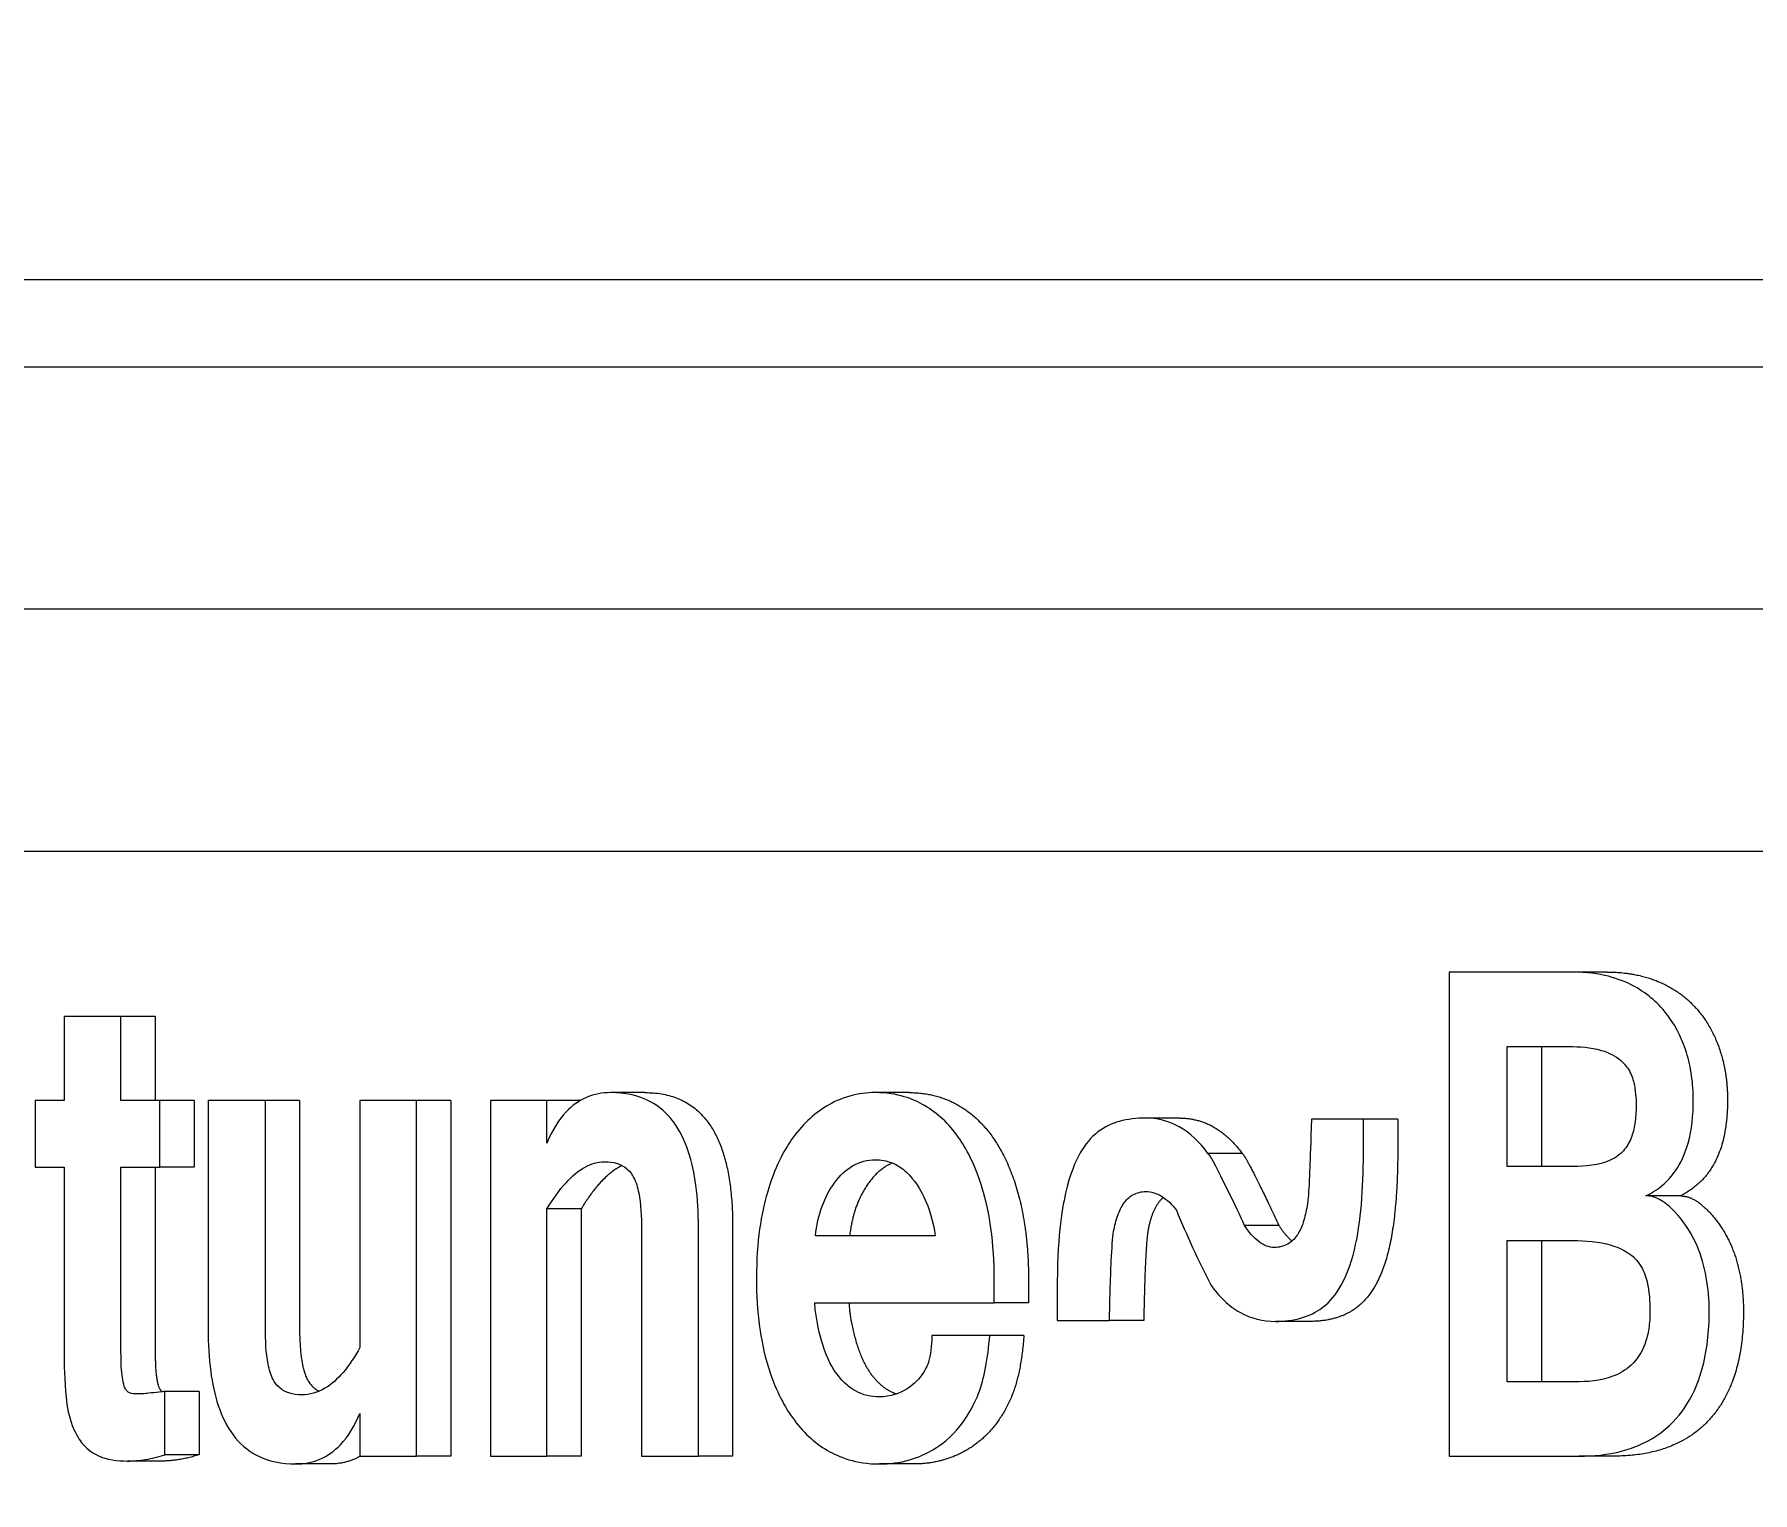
# Model space of a CAD drawing. Header units: inches. Extents: x 20 to 536, y 6 to 344.
# Drawn here: x 393.081 to 394.855, y 114.405 to 115.911 of the extents above; entities that cross this region are included whole.
import ezdxf

# ---------------------------------------------------------------- set-up
doc = ezdxf.new("R2010")
doc.units = ezdxf.units.IN
doc.header["$LTSCALE"] = 16
doc.header["$MEASUREMENT"] = 0
doc.layers.add('Dimension (ANSI)', color=7, linetype='Continuous', lineweight=25)
doc.layers.add('Visible (ANSI)', color=7, linetype='Continuous', lineweight=50)
doc.styles.add('Standard D-E', font='arial.ttf')
doc.dimstyles.new('in [mm] D-E NeptuneBenson', dxfattribs={"dimscale": 16, "dimtxt": 0.15, "dimasz": 0.098425, "dimexe": 0.125, "dimexo": 0.063, "dimgap": 0.031496, "dimtad": 0, "dimtih": 1, "dimtoh": 1, "dimdec": 4, "dimrnd": 1e-08, "dimzin": 3, "dimdsep": 46, "dimlunit": 5, "dimtxsty": 'Standard D-E', "dimcen": 0.09, "dimdle": 0.393701, "dimclrd": 256, "dimclre": 256, "dimclrt": 256, "dimadec": 1, "dimazin": 1, "dimtfac": 1, "dimtofl": 0, "dimtmove": 0, "dimatfit": 3, "dimfxl": 1, "dimfrac": 1, "dimtolj": 1, "dimtzin": 4, "dimlwd": -1, "dimlwe": -1, "dimarcsym": 0})

# ---------------------------------------------------------------- blocks, each defined once
blk = doc.blocks.new('*D25')
at = {"layer": 'Defpoints', "color": 0, "transparency": 16777216}
for p in [(347.3609, 145.2923), (416.1002, 145.2923), (391.0983, 47.2198)]:
    blk.add_point(p, dxfattribs=at)
at = {"layer": 'Dimension (ANSI)', "transparency": 16777216}
for p, q in [((415.0922, 145.2923), (345.3609, 145.2923)), ((347.3609, 143.7175), (347.3609, 111.2686)), ((347.3609, 48.7946), (347.3609, 93.9006)), ((390.0903, 47.2198), (345.3609, 47.2198))]:
    blk.add_line(p, q, dxfattribs=at)
for points in [[(347.0985, 143.7175), (347.6234, 143.7175), (347.3609, 145.2923)], [(347.0985, 48.7946), (347.6234, 48.7946), (347.3609, 47.2198)]]:
    blk.add_solid(points, dxfattribs=at)
at = {"layer": 'Dimension (ANSI)', "transparency": 16777216, "char_height": 2.4, "attachment_point": 5, "style": 'Standard D-E'}
for s, insert in [('\\A1; \\fArial|b0|i0;\\H2.4000;98{\\H1x;\\S1#16;} in', (347.3609, 105.5393)), ('\\A1;[2491.0 mm]{\\P\\fArial|b0|i0;\\H2.4000;SHIPPING HEIGHT\\P\\fArial|b0|i0;\\H2.4000;REF.}', (347.3609, 96.8553))]:
    blk.add_mtext(s, dxfattribs=dict(at, insert=insert))

msp = doc.modelspace()

# ---------------------------------------------------------------- linework, layer by layer
at = {"layer": 'Visible (ANSI)', "linetype": 'Continuous', "lineweight": 18}
for p, q in [((399.26551, 115.65734), (390.21454, 115.65734)), ((389.63825, 115.56734), (399.18419, 115.56734)), ((390.23487, 115.31731), (398.58757, 115.31731)), ((392.15732, 115.06731), (396.66512, 115.06731)), ((394.54194, 114.94231), (394.54194, 114.44231)), ((394.66969, 114.94231), (394.54194, 114.94231)), ((394.70504, 114.94231), (394.66969, 114.94231)), ((393.17036, 114.89625), (393.11167, 114.89625)), ((393.11167, 114.89625), (393.11167, 114.80972)), ((393.17036, 114.80972), (393.17036, 114.89625)), ((393.20571, 114.89625), (393.17036, 114.89625)), ((393.20571, 114.89625), (393.20571, 114.80972)), ((394.6017, 114.86538), (394.6654, 114.86538)), ((394.6017, 114.7414), (394.6017, 114.86538)), ((394.63705, 114.86538), (394.63705, 114.7414)), ((393.11167, 114.80972), (393.08161, 114.80972)), ((393.08161, 114.80972), (393.08161, 114.74089)), ((393.21043, 114.80972), (393.17036, 114.80972)), ((393.21043, 114.74089), (393.21043, 114.80972)), ((393.24579, 114.80972), (393.21043, 114.80972)), ((393.24579, 114.80972), (393.24579, 114.74089)), ((393.31943, 114.80972), (393.26038, 114.80972)), ((393.26038, 114.80972), (393.26038, 114.57287)), ((393.31943, 114.5754), (393.31943, 114.80972)), ((393.35478, 114.80972), (393.31943, 114.80972)), ((393.35478, 114.80972), (393.35478, 114.5754)), ((393.47545, 114.80972), (393.41712, 114.80972)), ((393.41712, 114.80972), (393.41712, 114.55465)), ((393.47545, 114.44231), (393.47545, 114.80972)), ((393.5108, 114.80972), (393.47545, 114.80972)), ((393.5108, 114.80972), (393.5108, 114.44231)), ((393.6102, 114.80972), (393.55187, 114.80972)), ((393.55187, 114.80972), (393.55187, 114.44231)), ((393.6102, 114.76569), (393.6102, 114.80972)), ((393.6448, 114.80972), (393.6102, 114.80972)), ((393.7114, 114.81781), (393.67605, 114.81781)), ((393.98465, 114.81781), (393.94929, 114.81781)), ((394.26326, 114.7915), (394.2279, 114.7915)), ((394.45334, 114.79048), (394.39967, 114.79048)), ((394.4887, 114.79048), (394.45334, 114.79048)), ((394.45334, 114.76063), (394.45334, 114.79048)), ((394.4887, 114.79048), (394.4887, 114.76063)), ((394.32803, 114.75506), (394.29267, 114.75506)), ((393.08161, 114.74089), (393.11167, 114.74089)), ((393.11167, 114.74089), (393.11167, 114.55364)), ((393.17036, 114.55111), (393.17036, 114.74089)), ((393.17036, 114.74089), (393.21043, 114.74089)), ((393.20571, 114.74089), (393.20571, 114.55111)), ((393.24579, 114.74089), (393.21043, 114.74089)), ((394.66933, 114.7414), (394.6017, 114.7414)), ((394.78115, 114.71105), (394.74579, 114.71105)), ((393.6102, 114.44231), (393.6102, 114.69787)), ((393.64556, 114.69787), (393.6102, 114.69787)), ((393.64556, 114.69787), (393.64556, 114.44231)), ((393.7079, 114.67662), (393.7079, 114.44231)), ((393.76658, 114.44231), (393.76658, 114.67915)), ((393.80194, 114.67915), (393.80194, 114.44231)), ((394.0112, 114.67004), (393.88738, 114.67004)), ((394.36596, 114.68067), (394.3306, 114.68067)), ((394.6017, 114.66498), (394.66969, 114.66498)), ((394.6017, 114.51923), (394.6017, 114.66498)), ((394.63705, 114.66498), (394.63705, 114.51923)), ((394.07203, 114.60071), (394.07203, 114.62551)), ((394.10739, 114.62551), (394.10739, 114.60071)), ((394.13701, 114.61285), (394.13701, 114.58249)), ((393.88667, 114.60071), (394.07203, 114.60071)), ((394.10739, 114.60071), (394.07203, 114.60071)), ((394.13701, 114.58249), (394.19104, 114.58249)), ((394.2264, 114.58249), (394.19104, 114.58249)), ((394.39781, 114.58148), (394.36245, 114.58148)), ((394.06738, 114.5668), (394.00762, 114.5668)), ((394.10273, 114.5668), (394.06738, 114.5668)), ((393.2158, 114.44382), (393.2158, 114.50911)), ((393.25116, 114.50911), (393.2158, 114.50911)), ((393.25116, 114.50911), (393.25116, 114.44382)), ((394.67613, 114.51923), (394.6017, 114.51923)), ((393.41712, 114.48634), (393.41712, 114.44231)), ((393.21251, 114.43725), (393.17715, 114.43725)), ((393.25116, 114.44382), (393.2158, 114.44382)), ((393.41712, 114.44231), (393.47545, 114.44231)), ((393.5108, 114.44231), (393.47545, 114.44231)), ((393.55187, 114.44231), (393.6102, 114.44231)), ((393.64556, 114.44231), (393.6102, 114.44231)), ((393.7079, 114.44231), (393.76658, 114.44231)), ((393.80194, 114.44231), (393.76658, 114.44231)), ((394.54194, 114.44231), (394.67613, 114.44231)), ((394.71149, 114.44231), (394.67613, 114.44231)), ((393.38591, 114.43421), (393.35056, 114.43421)), ((393.98894, 114.43421), (393.95358, 114.43421))]:
    msp.add_line(p, q, dxfattribs=at)
for points, degree, knots in [([(394.79386, 114.80972), (394.79386, 114.81839), (394.7933, 114.82701), (394.7909, 114.84369), (394.78913, 114.8516), (394.78334, 114.87003), (394.77758, 114.88406), (394.75871, 114.90928), (394.74732, 114.91958), (394.71811, 114.93555), (394.69758, 114.94231), (394.66969, 114.94231)], 3, [-1.370222, -1.370222, -1.370222, -1.370222, -1.1336769, -1.1336769, -0.906032, -0.906032, -0.5838602, -0.5838602, -0.3005043, -0.3005043, 0, 0, 0, 0]), ([(394.6654, 114.86538), (394.67609, 114.86538), (394.6881, 114.86452), (394.7038, 114.85995), (394.71089, 114.85733), (394.72162, 114.84917), (394.72467, 114.84536), (394.72983, 114.83712), (394.73141, 114.83237), (394.73423, 114.82058), (394.73482, 114.81213), (394.73482, 114.80415)], 3, [-0.21788398, -0.21788398, -0.21788398, -0.21788398, -0.15149232, -0.15149232, -0.11874939, -0.11874939, -0.09464191, -0.09464191, -0.06081224, -0.06081224, 0, 0, 0, 0]), ([(393.67605, 114.81781), (393.66754, 114.81781), (393.65906, 114.81635), (393.64335, 114.80953), (393.63638, 114.80458), (393.6219, 114.78915), (393.6154, 114.7781), (393.6102, 114.76569)], 3, [-0.28699786, -0.28699786, -0.28699786, -0.28699786, -0.19530538, -0.19530538, -0.10997007, -0.10997007, 0, 0, 0, 0]), ([(393.76658, 114.67915), (393.76658, 114.69347), (393.76586, 114.70808), (393.76238, 114.73422), (393.75989, 114.74612), (393.75236, 114.76863), (393.74734, 114.77889), (393.73398, 114.79681), (393.72595, 114.80361), (393.70415, 114.81538), (393.68989, 114.81781), (393.67605, 114.81781)], 3, [-0.54983804, -0.54983804, -0.54983804, -0.54983804, -0.44076065, -0.44076065, -0.34737427, -0.34737427, -0.25125884, -0.25125884, -0.14914917, -0.14914917, 0, 0, 0, 0]), ([(393.94929, 114.81781), (393.94045, 114.81781), (393.93165, 114.8167), (393.91356, 114.81163), (393.90559, 114.80783), (393.88522, 114.79543), (393.87319, 114.78412), (393.85451, 114.75745), (393.8451, 114.7402), (393.83155, 114.69298), (393.82655, 114.66465), (393.82655, 114.62601)], 3, [-1.4919316, -1.4919316, -1.4919316, -1.4919316, -1.2903014, -1.2903014, -1.0712515, -1.0712515, -0.6411915, -0.6411915, -0.2943902, -0.2943902, 0, 0, 0, 0]), ([(394.07203, 114.62551), (394.07203, 114.64298), (394.07102, 114.66051), (394.06578, 114.69806), (394.0617, 114.71295), (394.05156, 114.7447), (394.04305, 114.76039), (394.02495, 114.78603), (394.0133, 114.79678), (393.98872, 114.81107), (393.97223, 114.81781), (393.94929, 114.81781)], 3, [-0.95374288, -0.95374288, -0.95374288, -0.95374288, -0.86423892, -0.86423892, -0.75775194, -0.75775194, -0.52950742, -0.52950742, -0.24718032, -0.24718032, 0, 0, 0, 0]), ([(394.74484, 114.71103), (394.75076, 114.7139), (394.75652, 114.71752), (394.76679, 114.72624), (394.77131, 114.73115), (394.78105, 114.74518), (394.78539, 114.75473), (394.79237, 114.77948), (394.79386, 114.79464), (394.79386, 114.80972)], 3, [-0.33200445, -0.33200445, -0.33200445, -0.33200445, -0.26455828, -0.26455828, -0.20299351, -0.20299351, -0.11486081, -0.11486081, 0, 0, 0, 0]), ([(394.2279, 114.7915), (394.21897, 114.7915), (394.2099, 114.7905), (394.19397, 114.78586), (394.18632, 114.78264), (394.17203, 114.7717), (394.16595, 114.76445), (394.15594, 114.7469), (394.15016, 114.73363), (394.14162, 114.69607), (394.13701, 114.66612), (394.13701, 114.61285)], 3, [-2.3834325, -2.3834325, -2.3834325, -2.3834325, -1.8060438, -1.8060438, -1.3327779, -1.3327779, -0.8613347, -0.8613347, -0.4059085, -0.4059085, 0, 0, 0, 0]), ([(394.29267, 114.75506), (394.28402, 114.76681), (394.2742, 114.77612), (394.25181, 114.78871), (394.24, 114.7915), (394.2279, 114.7915)], 3, [-0.2596696, -0.2596696, -0.2596696, -0.2596696, -0.13042883, -0.13042883, 0, 0, 0, 0]), ([(394.39967, 114.79048), (394.39802, 114.74209), (394.39735, 114.72758), (394.39658, 114.71337), (394.39584, 114.70439), (394.39466, 114.69838)], 3, [-0.073344423, -0.073344423, -0.073344423, -0.073344423, -0.047519074, -0.047519074, 0, 0, 0, 0]), ([(394.73482, 114.80415), (394.73482, 114.79806), (394.73445, 114.79187), (394.73271, 114.78072), (394.73146, 114.77569), (394.72761, 114.7659), (394.72498, 114.76148), (394.719, 114.75478), (394.71467, 114.75095), (394.69633, 114.74291), (394.68265, 114.7414), (394.66933, 114.7414)], 3, [-0.57094697, -0.57094697, -0.57094697, -0.57094697, -0.45361238, -0.45361238, -0.35124457, -0.35124457, -0.23793649, -0.23793649, -0.14355336, -0.14355336, 0, 0, 0, 0]), ([(394.3306, 114.68067), (394.32826, 114.68566), (394.30264, 114.74036), (394.29402, 114.75354), (394.29348, 114.7543), (394.29293, 114.75487), (394.29279, 114.75499), (394.29267, 114.75506)], 3, [-0.081233848, -0.081233848, -0.081233848, -0.081233848, -0.006321127, -0.006321127, -0.00143225, -0.00143225, 0, 0, 0, 0]), ([(394.36245, 114.58148), (394.37145, 114.58148), (394.3806, 114.58249), (394.40087, 114.5885), (394.40803, 114.59351), (394.41875, 114.60185), (394.42501, 114.60945), (394.43721, 114.63115), (394.44196, 114.64585), (394.45151, 114.69023), (394.45334, 114.72574), (394.45334, 114.76063)], 3, [-0.58963682, -0.58963682, -0.58963682, -0.58963682, -0.55353283, -0.55353283, -0.50652615, -0.50652615, -0.40328783, -0.40328783, -0.26584205, -0.26584205, 0, 0, 0, 0]), ([(393.6102, 114.69787), (393.61613, 114.70757), (393.62273, 114.71691), (393.63592, 114.73134), (393.64251, 114.73704), (393.65603, 114.74449), (393.66271, 114.74646), (393.66961, 114.74646)], 3, [-0.25414778, -0.25414778, -0.25414778, -0.25414778, -0.15637481, -0.15637481, -0.07435436, -0.07435436, 0, 0, 0, 0]), ([(393.66961, 114.74646), (393.67398, 114.74646), (393.67848, 114.74595), (393.68641, 114.74338), (393.68998, 114.74153), (393.69622, 114.73596), (393.69828, 114.73291), (393.70218, 114.72557), (393.70384, 114.7198), (393.70718, 114.70306), (393.7079, 114.68973), (393.7079, 114.67662)], 3, [-0.24371502, -0.24371502, -0.24371502, -0.24371502, -0.20910445, -0.20910445, -0.17940168, -0.17940168, -0.15075746, -0.15075746, -0.09989135, -0.09989135, 0, 0, 0, 0]), ([(393.88738, 114.67004), (393.88868, 114.68061), (393.89092, 114.69083), (393.89767, 114.7095), (393.90194, 114.71761), (393.91286, 114.73248), (393.919, 114.73819), (393.9332, 114.74654), (393.94114, 114.74848), (393.94929, 114.74848)], 3, [-0.31166749, -0.31166749, -0.31166749, -0.31166749, -0.23705054, -0.23705054, -0.16576507, -0.16576507, -0.0878526, -0.0878526, 0, 0, 0, 0]), ([(393.96694, 114.74505), (393.95428, 114.73985), (393.92703, 114.70496), (393.92274, 114.67004)], 2, [0.396813, 0.396813, 0.396813, 1, 2, 2, 2]), ([(393.94929, 114.74848), (393.95509, 114.74848), (393.96084, 114.7475), (393.97177, 114.74313), (393.97676, 114.73991), (393.99001, 114.72763), (393.99597, 114.71723), (394.0053, 114.69792), (394.00907, 114.68441), (394.0112, 114.67004)], 3, [-0.25145744, -0.25145744, -0.25145744, -0.25145744, -0.21404187, -0.21404187, -0.17828382, -0.17828382, -0.11189925, -0.11189925, 0, 0, 0, 0]), ([(394.19534, 114.67459), (394.19633, 114.68028), (394.1977, 114.68595), (394.20123, 114.69568), (394.20327, 114.69987), (394.2085, 114.70725), (394.2116, 114.71016), (394.2194, 114.71462), (394.224, 114.71559), (394.22862, 114.71559)], 3, [-0.17401034, -0.17401034, -0.17401034, -0.17401034, -0.12936578, -0.12936578, -0.09065897, -0.09065897, -0.0497718, -0.0497718, 0, 0, 0, 0]), ([(394.22862, 114.71559), (394.2314, 114.71559), (394.23416, 114.71519), (394.23965, 114.71357), (394.24231, 114.71236), (394.25054, 114.70733), (394.2556, 114.70226), (394.26011, 114.69636)], 3, [-0.12657462, -0.12657462, -0.12657462, -0.12657462, -0.09654482, -0.09654482, -0.06622492, -0.06622492, 0, 0, 0, 0]), ([(394.81032, 114.5921), (394.81032, 114.60388), (394.80929, 114.61547), (394.80515, 114.63856), (394.80216, 114.6492), (394.79268, 114.67127), (394.78513, 114.68394), (394.76652, 114.70318), (394.76109, 114.70646), (394.75356, 114.71012), (394.74925, 114.71121), (394.74484, 114.71103)], 3, [-0.23640494, -0.23640494, -0.23640494, -0.23640494, -0.1893821, -0.1893821, -0.14123145, -0.14123145, -0.08584592, -0.08584592, -0.04752019, -0.04752019, 0, 0, 0, 0]), ([(394.78115, 114.71105), (394.79288, 114.71105), (394.81884, 114.68674), (394.83709, 114.65334), (394.84568, 114.61285), (394.84568, 114.5921)], 2, [0.0392157, 0.0392157, 0.0392157, 1, 2, 3, 4, 4, 4]), ([(394.26011, 114.69636), (394.26544, 114.68333), (394.27103, 114.67051), (394.28284, 114.64486), (394.28908, 114.63204), (394.29553, 114.61943)], 3, [-0.23324276, -0.23324276, -0.23324276, -0.23324276, -0.11854585, -0.11854585, 0, 0, 0, 0]), ([(394.39466, 114.69838), (394.39369, 114.69278), (394.39236, 114.68719), (394.38892, 114.67764), (394.38694, 114.67354), (394.38177, 114.66629), (394.37861, 114.66339), (394.37076, 114.65888), (394.36608, 114.65789), (394.36138, 114.65789)], 3, [-0.17274752, -0.17274752, -0.17274752, -0.17274752, -0.12892677, -0.12892677, -0.09125466, -0.09125466, -0.05069558, -0.05069558, 0, 0, 0, 0]), ([(394.19104, 114.58249), (394.19141, 114.60136), (394.19198, 114.62507), (394.1935, 114.65657), (394.19428, 114.66807), (394.19534, 114.67459)], 3, [-0.12909353, -0.12909353, -0.12909353, -0.12909353, -0.05099445, -0.05099445, 0, 0, 0, 0]), ([(394.36138, 114.65789), (394.35864, 114.65789), (394.35594, 114.65837), (394.35055, 114.66029), (394.34795, 114.66174), (394.33979, 114.66778), (394.33485, 114.67392), (394.3306, 114.68067)], 3, [-0.12863255, -0.12863255, -0.12863255, -0.12863255, -0.09912652, -0.09912652, -0.06883712, -0.06883712, 0, 0, 0, 0]), ([(394.66969, 114.66498), (394.68223, 114.66498), (394.69679, 114.66399), (394.71285, 114.65906), (394.72168, 114.65621), (394.73207, 114.64821), (394.73616, 114.64455), (394.74333, 114.63273), (394.74513, 114.62681), (394.74841, 114.61253), (394.74913, 114.60205), (394.74913, 114.5921)], 3, [-0.6272169, -0.6272169, -0.6272169, -0.6272169, -0.26355814, -0.26355814, -0.15353099, -0.15353099, -0.11423277, -0.11423277, -0.07579761, -0.07579761, 0, 0, 0, 0]), ([(393.82655, 114.62601), (393.82655, 114.60925), (393.82748, 114.59236), (393.83121, 114.56501), (393.83387, 114.5499), (393.84702, 114.50815), (393.85651, 114.4922), (393.87413, 114.46732), (393.88627, 114.45612), (393.91162, 114.44144), (393.92897, 114.43421), (393.95358, 114.43421)], 3, [-1.1520732, -1.1520732, -1.1520732, -1.1520732, -0.9328917, -0.9328917, -0.7880369, -0.7880369, -0.5752915, -0.5752915, -0.2652163, -0.2652163, 0, 0, 0, 0]), ([(394.29553, 114.61943), (394.29985, 114.61324), (394.30454, 114.60767), (394.31464, 114.59809), (394.31992, 114.59413), (394.33729, 114.58428), (394.34976, 114.58148), (394.36245, 114.58148)], 3, [-0.26781171, -0.26781171, -0.26781171, -0.26781171, -0.20158046, -0.20158046, -0.13679537, -0.13679537, 0, 0, 0, 0]), ([(393.95358, 114.50354), (393.94509, 114.50354), (393.93666, 114.5053), (393.92355, 114.5125), (393.91666, 114.51743), (393.9055, 114.53263), (393.8997, 114.54191), (393.8924, 114.56581), (393.88778, 114.58239), (393.88667, 114.60071)], 3, [-1.9615665, -1.9615665, -1.9615665, -1.9615665, -1.0582577, -1.0582577, -0.4670175, -0.4670175, -0.1401197, -0.1401197, 0, 0, 0, 0]), ([(393.92202, 114.60071), (393.9231, 114.58299), (393.93455, 114.542), (393.95244, 114.51619), (393.96725, 114.50788), (393.97105, 114.50652)], 2, [0, 0, 0, 1, 2, 3, 3.3139205, 3.3139205, 3.3139205]), ([(394.67613, 114.44231), (394.69065, 114.44231), (394.70549, 114.44374), (394.73193, 114.45066), (394.74398, 114.45558), (394.76917, 114.47221), (394.77829, 114.48288), (394.79237, 114.5031), (394.79851, 114.51646), (394.80824, 114.55072), (394.81032, 114.57143), (394.81032, 114.5921)], 3, [-0.53495775, -0.53495775, -0.53495775, -0.53495775, -0.44787355, -0.44787355, -0.37373116, -0.37373116, -0.28123866, -0.28123866, -0.15754897, -0.15754897, 0, 0, 0, 0]), ([(394.74913, 114.5921), (394.74913, 114.58607), (394.74876, 114.58001), (394.74704, 114.56874), (394.74579, 114.56356), (394.74156, 114.55181), (394.73823, 114.54593), (394.7287, 114.53449), (394.72228, 114.52997), (394.70327, 114.52095), (394.68908, 114.51923), (394.67613, 114.51923)], 3, [-0.36121747, -0.36121747, -0.36121747, -0.36121747, -0.31540639, -0.31540639, -0.27371794, -0.27371794, -0.21535664, -0.21535664, -0.13952164, -0.13952164, 0, 0, 0, 0]), ([(393.26038, 114.57287), (393.26038, 114.55852), (393.26111, 114.54387), (393.26459, 114.51769), (393.26707, 114.50576), (393.2746, 114.48327), (393.27962, 114.47302), (393.29293, 114.45514), (393.30092, 114.44836), (393.32262, 114.43663), (393.33679, 114.43421), (393.35056, 114.43421)], 3, [-0.54882756, -0.54882756, -0.54882756, -0.54882756, -0.43951235, -0.43951235, -0.34598462, -0.34598462, -0.25005812, -0.25005812, -0.14831849, -0.14831849, 0, 0, 0, 0]), ([(393.357, 114.50557), (393.35257, 114.50557), (393.348, 114.50609), (393.34015, 114.50875), (393.33671, 114.5106), (393.33087, 114.51593), (393.32887, 114.51881), (393.325, 114.52619), (393.3234, 114.53192), (393.32013, 114.54864), (393.31943, 114.56216), (393.31943, 114.5754)], 3, [-0.25342297, -0.25342297, -0.25342297, -0.25342297, -0.21349345, -0.21349345, -0.18069807, -0.18069807, -0.15097762, -0.15097762, -0.10090432, -0.10090432, 0, 0, 0, 0]), ([(393.35478, 114.5754), (393.35478, 114.53542), (393.36766, 114.51304), (393.37489, 114.50931)], 2, [0, 0, 0, 1, 1.4992617, 1.4992617, 1.4992617]), ([(393.95358, 114.43421), (393.964, 114.43421), (393.97435, 114.43555), (393.99256, 114.44079), (394.00239, 114.44461), (394.02058, 114.45648), (394.03115, 114.46487), (394.04883, 114.49022), (394.05349, 114.50103), (394.0619, 114.52252), (394.06554, 114.54363), (394.06738, 114.5668)], 3, [-0.51058672, -0.51058672, -0.51058672, -0.51058672, -0.39585732, -0.39585732, -0.30581684, -0.30581684, -0.23379286, -0.23379286, -0.17764071, -0.17764071, 0, 0, 0, 0]), ([(394.00762, 114.5668), (394.00727, 114.55596), (394.00623, 114.54654), (394.00389, 114.53867), (394.00214, 114.5329), (393.99293, 114.51993), (393.98731, 114.51482), (393.97462, 114.50735), (393.96517, 114.50354), (393.95358, 114.50354)], 3, [-1.3567512, -1.3567512, -1.3567512, -1.3567512, -0.3873837, -0.3873837, -0.2508201, -0.2508201, -0.1248926, -0.1248926, 0, 0, 0, 0]), ([(393.11167, 114.55364), (393.11167, 114.5368), (393.112, 114.51988), (393.11459, 114.49293), (393.11665, 114.48306), (393.12376, 114.46439), (393.12779, 114.45869), (393.13406, 114.45107), (393.13911, 114.44631), (393.15567, 114.43866), (393.16643, 114.43725), (393.17715, 114.43725)], 3, [-0.45637652, -0.45637652, -0.45637652, -0.45637652, -0.34795416, -0.34795416, -0.28133028, -0.28133028, -0.21146767, -0.21146767, -0.11555685, -0.11555685, 0, 0, 0, 0]), ([(393.18682, 114.50658), (393.18428, 114.50658), (393.18168, 114.5066), (393.17824, 114.50803), (393.17734, 114.50874), (393.1758, 114.5105), (393.17507, 114.5116), (393.17352, 114.51481), (393.17274, 114.51783), (393.17121, 114.52646), (393.17036, 114.53422), (393.17036, 114.55111)], 3, [-0.46029222, -0.46029222, -0.46029222, -0.46029222, -0.32463762, -0.32463762, -0.26853254, -0.26853254, -0.21873732, -0.21873732, -0.12874165, -0.12874165, 0, 0, 0, 0]), ([(393.20571, 114.55111), (393.20571, 114.5334), (393.20822, 114.51569), (393.21137, 114.51), (393.21276, 114.50879)], 2, [0, 0, 0, 1, 2, 2.6048365, 2.6048365, 2.6048365]), ([(393.41712, 114.55465), (393.41197, 114.54523), (393.40616, 114.5363), (393.39398, 114.52207), (393.38776, 114.51645), (393.37329, 114.50786), (393.36531, 114.50557), (393.357, 114.50557)], 3, [-0.25985251, -0.25985251, -0.25985251, -0.25985251, -0.16904466, -0.16904466, -0.0895398, -0.0895398, 0, 0, 0, 0]), ([(393.2158, 114.50911), (393.21303, 114.50881), (393.20137, 114.50758), (393.196, 114.50694), (393.19295, 114.50658), (393.18682, 114.50658)], 3, [-0.29682219, -0.29682219, -0.29682219, -0.29682219, -0.06611673, -0.06611673, 0, 0, 0, 0]), ([(393.35056, 114.43421), (393.35912, 114.43421), (393.36765, 114.43566), (393.38346, 114.44244), (393.3905, 114.44737), (393.40518, 114.46277), (393.4118, 114.47384), (393.41712, 114.48634)], 3, [-0.28914927, -0.28914927, -0.28914927, -0.28914927, -0.1969143, -0.1969143, -0.11111134, -0.11111134, 0, 0, 0, 0]), ([(393.17715, 114.43725), (393.18337, 114.43725), (393.1896, 114.43784), (393.20249, 114.44004), (393.20919, 114.44173), (393.2158, 114.44382)], 3, [-0.13991373, -0.13991373, -0.13991373, -0.13991373, -0.07297611, -0.07297611, 0, 0, 0, 0])]:
    msp.add_open_spline(points, degree=degree, knots=knots, dxfattribs=at)
for points in [[(394.70504, 114.94231), (394.7326, 114.94231), (394.77805, 114.92459), (394.81097, 114.89018), (394.82922, 114.84008), (394.82922, 114.80972)], [(393.7114, 114.81781), (393.80194, 114.81781), (393.80194, 114.67915)], [(393.98465, 114.81781), (394.0122, 114.81781), (394.058, 114.7915), (394.09021, 114.74089), (394.10739, 114.66953), (394.10739, 114.62551)], [(394.82922, 114.80972), (394.82922, 114.73485), (394.78023, 114.71105)], [(394.26326, 114.7915), (394.30119, 114.7915), (394.32803, 114.75506)], [(394.32803, 114.75506), (394.32982, 114.75405), (394.34842, 114.71812), (394.36596, 114.68067)], [(394.4887, 114.76063), (394.4887, 114.71255), (394.47868, 114.64423), (394.45649, 114.60071), (394.42178, 114.58148), (394.39781, 114.58148)], [(393.68783, 114.74242), (393.66669, 114.73245), (393.64556, 114.69787)], [(394.24675, 114.70958), (394.23511, 114.69989), (394.23069, 114.67459)], [(394.23069, 114.67459), (394.22783, 114.65688), (394.2264, 114.58249)], [(394.36596, 114.68067), (394.37252, 114.67022), (394.37954, 114.66457)], [(394.84568, 114.5921), (394.84568, 114.51923), (394.77661, 114.44231), (394.71149, 114.44231)], [(394.10273, 114.5668), (394.09951, 114.52631), (394.07983, 114.48026), (394.04977, 114.4499), (394.01077, 114.43421), (393.98894, 114.43421)], [(393.25116, 114.44382), (393.2304, 114.43725), (393.21251, 114.43725)], [(393.41744, 114.44231), (393.4034, 114.43421), (393.38591, 114.43421)]]:
    msp.add_open_spline(points, degree=2, dxfattribs=at)

# ---------------------------------------------------------------- dimensions: what is measured, and where the dimension line sits
at = {"layer": 'Dimension (ANSI)'}
dim = msp.add_linear_dim(base=(347.36094, 145.29234), p1=(391.09829, 47.21984), p2=(416.10017, 145.29234), angle=90, text=' \\fArial|b0|i0;\\H2.4000;<> in\\X[2491.0 mm]{\\P\\fArial|b0|i0;\\H2.4000;SHIPPING HEIGHT\\P\\fArial|b0|i0;\\H2.4000;REF.}', dimstyle='in [mm] D-E NeptuneBenson', override={"dimgap": 0.031496, "dimdec": 4, "dimpost": '', "dimtol": 0, "dimlim": 0, "dimtp": 0, "dimtm": 0, "dimtdec": 2, "dimatfit": 1}, dxfattribs=at)
dim.commit()
dim.dimension.update_dxf_attribs({"geometry": '*D25', "text_midpoint": (347.36094, 102.58463), "dimtype": 160})

doc.saveas('drawing.dxf')
